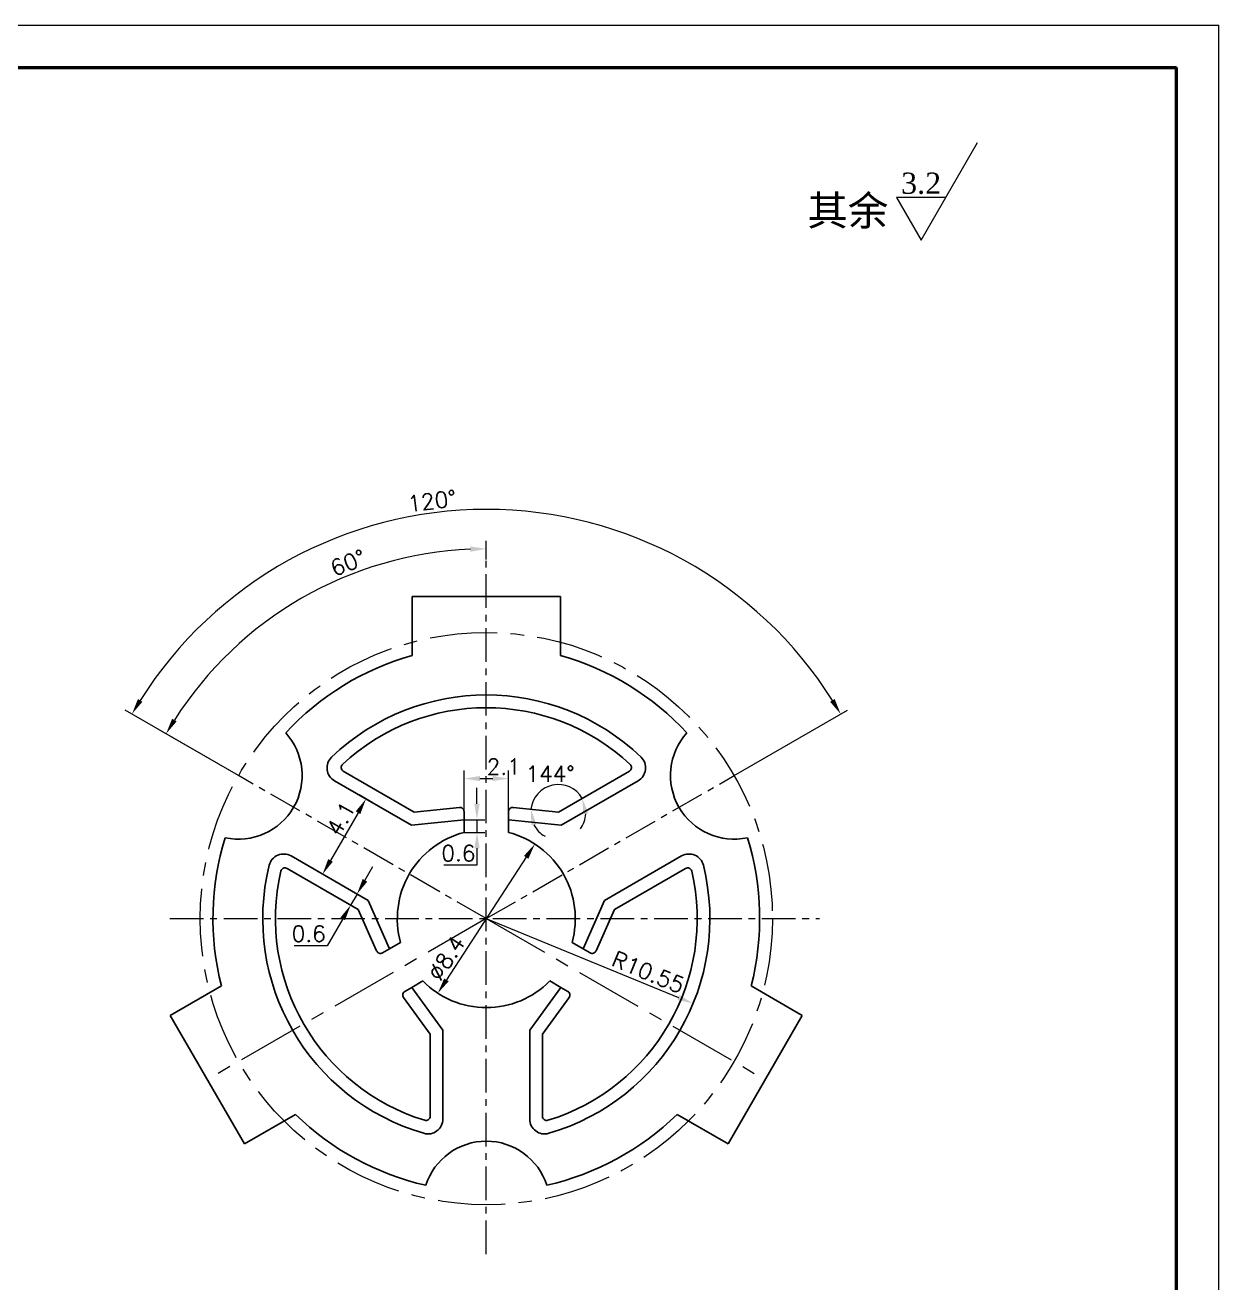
# Model space of a CAD drawing. Header units: millimetres. Extents: x 2517 to 6633, y 792 to 3241.
# Drawn here: x 3787.1 to 3843.5, y 1196.6 to 1255.9 of the extents above; entities that cross this region are included whole.
import ezdxf

# ---------------------------------------------------------------- set-up
doc = ezdxf.new("R2010")
doc.units = ezdxf.units.MM
doc.linetypes.add('CENTER', pattern=[50.8, 31.75, -6.35, 6.35, -6.35])
for name, color, linetype, lineweight in [('中心线', 1, 'CENTER', 9), ('尺寸标注', 2, 'Continuous', 9), ('引导线', 6, 'Continuous', 9), ('文本', 3, 'Continuous', 15), ('粗实线', 9, 'Continuous', 50)]:
    doc.layers.add(name, color=color, linetype=linetype, lineweight=lineweight)
doc.styles.add('st', font='txt.shx')
doc.styles.get("Standard").update_dxf_attribs({"font": 'simfang.ttf'})
doc.dimstyles.new('2st0.3', dxfattribs={"dimscale": 0.3, "dimtxt": 2.5, "dimasz": 2.5, "dimexe": 1.25, "dimexo": 0, "dimtad": 1, "dimtoh": 1, "dimdec": 3, "dimlfac": 0.5, "dimdsep": 46, "dimtxsty": 'st', "dimcen": 0, "dimclrd": 256, "dimclre": 256, "dimclrt": 256, "dimadec": 4, "dimazin": 2, "dimtfac": 1, "dimtdec": 3, "dimtmove": 0, "dimatfit": 1, "dimfxl": 1, "dimlwd": -1, "dimlwe": -1, "dimarcsym": 0})
doc.dimstyles.new('st0.3', dxfattribs={"dimscale": 0.3, "dimtxt": 2.5, "dimasz": 2.5, "dimexe": 1.25, "dimexo": 0, "dimtad": 1, "dimtoh": 1, "dimdec": 3, "dimdsep": 46, "dimtxsty": 'st', "dimcen": 0, "dimclrd": 256, "dimclre": 256, "dimclrt": 256, "dimadec": 4, "dimazin": 2, "dimtfac": 1, "dimtdec": 3, "dimtmove": 0, "dimatfit": 1, "dimfxl": 1, "dimlwd": -1, "dimlwe": -1, "dimarcsym": 0})

# ---------------------------------------------------------------- blocks, each defined once
blk = doc.blocks.new('*D217')
at = {"layer": 'Defpoints', "color": 0, "ltscale": 0.1, "transparency": 16777216}
for p in [(3803.554, 1219.228), (3801.175, 1215.868), (3801.504, 1215.677)]:
    blk.add_point(p, dxfattribs=at)
at = {"layer": '尺寸标注', "ltscale": 0.1, "transparency": 16777216}
for p, q in [((3803.554, 1219.228), (3802.9, 1219.606)), ((3802.85, 1218.769), (3801.55, 1216.517)), ((3801.504, 1215.677), (3800.85, 1216.055))]:
    blk.add_line(p, q, dxfattribs=at)
for points in [[(3802.741, 1218.832), (3802.958, 1218.707), (3803.225, 1219.419)], [(3801.441, 1216.58), (3801.658, 1216.455), (3801.175, 1215.868)]]:
    blk.add_solid(points, dxfattribs=at)
at = {"layer": '尺寸标注', "ltscale": 0.1, "transparency": 16777216, "insert": (3802.043, 1218.498), "char_height": 0.75, "attachment_point": 5, "rotation": 60, "style": 'st'}
blk.add_mtext('4.1', dxfattribs=at)
blk = doc.blocks.new('*D221')
at = {"layer": 'Defpoints', "color": 0, "ltscale": 0.1, "transparency": 16777216}
for p in [(3809.953, 1220.379), (3807.853, 1218.821), (3809.953, 1218.821)]:
    blk.add_point(p, dxfattribs=at)
at = {"layer": '尺寸标注', "ltscale": 0.1, "transparency": 16777216}
for p, q in [((3807.853, 1218.821), (3807.853, 1220.754)), ((3809.953, 1218.821), (3809.953, 1220.754)), ((3808.603, 1220.379), (3809.203, 1220.379))]:
    blk.add_line(p, q, dxfattribs=at)
for points in [[(3808.603, 1220.504), (3808.603, 1220.254), (3807.853, 1220.379)], [(3809.203, 1220.504), (3809.203, 1220.254), (3809.953, 1220.379)]]:
    blk.add_solid(points, dxfattribs=at)
at = {"layer": '尺寸标注', "ltscale": 0.1, "transparency": 16777216, "insert": (3809.726, 1220.941), "char_height": 0.75, "attachment_point": 5, "style": 'st'}
blk.add_mtext('2.1', dxfattribs=at)
blk = doc.blocks.new('*D222')
at = {"layer": 'Defpoints', "color": 0, "ltscale": 0.1, "transparency": 16777216}
for p in [(3802.801, 1214.929), (3803.153, 1214.726), (3802.853, 1214.206)]:
    blk.add_point(p, dxfattribs=at)
at = {"layer": '尺寸标注', "ltscale": 0.1, "transparency": 16777216}
for p, q in [((3803.176, 1215.578), (3803.551, 1216.228)), ((3803.153, 1214.726), (3802.476, 1215.116)), ((3802.801, 1214.929), (3802.501, 1214.409)), ((3802.853, 1214.206), (3802.176, 1214.597)), ((3802.126, 1213.76), (3801.397, 1212.496)), ((3801.397, 1212.496), (3799.834, 1212.496))]:
    blk.add_line(p, q, dxfattribs=at)
for points in [[(3803.068, 1215.641), (3803.284, 1215.516), (3802.801, 1214.929)], [(3802.018, 1213.822), (3802.234, 1213.697), (3802.501, 1214.409)]]:
    blk.add_solid(points, dxfattribs=at)
at = {"layer": '尺寸标注', "ltscale": 0.1, "transparency": 16777216, "insert": (3800.522, 1213.058), "char_height": 0.75, "attachment_point": 5, "style": 'st'}
blk.add_mtext('0.6', dxfattribs=at)
blk = doc.blocks.new('*D223')
at = {"layer": 'Defpoints', "color": 0, "ltscale": 0.1, "transparency": 16777216}
for p in [(3815.653, 1220.73), (3812.573, 1220.067), (3810.174, 1219.02), (3812.303, 1218.796), (3812.303, 1218.796)]:
    blk.add_point(p, dxfattribs=at)
at = {"layer": '尺寸标注', "ltscale": 0.1, "transparency": 16777216}
for start, end in [(30, 174.00001), (207.53393, 241.06786), (322.93215, 356.46607)]:
    blk.add_arc((3812.303, 1218.796), 1.3, start, end, dxfattribs=at)
for points in [[(3813.479, 1218.687), (3813.722, 1218.744), (3813.429, 1219.446)], [(3811.027, 1218.172), (3811.273, 1218.218), (3811.01, 1218.932)]]:
    blk.add_solid(points, dxfattribs=at)
at = {"layer": '尺寸标注', "ltscale": 0.1, "transparency": 16777216, "insert": (3811.912, 1220.598), "char_height": 0.75, "attachment_point": 5, "style": 'st'}
blk.add_mtext('144°', dxfattribs=at)
blk = doc.blocks.new('*D224')
at = {"layer": 'Defpoints', "color": 0, "ltscale": 0.1, "transparency": 16777216}
for p in [(3808.903, 1213.773), (3818.662, 1209.767)]:
    blk.add_point(p, dxfattribs=at)
at = {"layer": '尺寸标注', "ltscale": 0.1, "transparency": 16777216}
blk.add_line((3808.903, 1213.773), (3817.969, 1210.051), dxfattribs=at)
blk.add_solid([(3818.016, 1210.167), (3817.921, 1209.936), (3818.662, 1209.767)], dxfattribs=at)
at = {"layer": '尺寸标注', "ltscale": 0.1, "transparency": 16777216, "insert": (3816.543, 1211.245), "char_height": 0.75, "attachment_point": 5, "rotation": 337.68123, "style": 'st'}
blk.add_mtext('R10.55', dxfattribs=at)
blk = doc.blocks.new('*D225')
at = {"layer": 'Defpoints', "color": 0, "ltscale": 0.1, "transparency": 16777216}
for p in [(3807.853, 1218.44), (3808.462, 1218.44), (3807.853, 1217.84)]:
    blk.add_point(p, dxfattribs=at)
at = {"layer": '尺寸标注', "ltscale": 0.1, "transparency": 16777216}
for p, q in [((3808.462, 1219.19), (3808.462, 1219.94)), ((3807.853, 1218.44), (3808.837, 1218.44)), ((3808.462, 1218.44), (3808.462, 1217.84)), ((3807.853, 1217.84), (3808.837, 1217.84)), ((3808.462, 1217.09), (3808.462, 1216.297)), ((3808.462, 1216.297), (3806.9, 1216.297))]:
    blk.add_line(p, q, dxfattribs=at)
for points in [[(3808.337, 1219.19), (3808.587, 1219.19), (3808.462, 1218.44)], [(3808.337, 1217.09), (3808.587, 1217.09), (3808.462, 1217.84)]]:
    blk.add_solid(points, dxfattribs=at)
at = {"layer": '尺寸标注', "ltscale": 0.1, "transparency": 16777216, "insert": (3807.587, 1216.859), "char_height": 0.75, "attachment_point": 5, "style": 'st'}
blk.add_mtext('0.6', dxfattribs=at)
blk = doc.blocks.new('*D237')
at = {"layer": 'Defpoints', "color": 0, "ltscale": 0.1, "transparency": 16777216}
for p in [(3808.903, 1230.714), (3797.687, 1227.139), (3797.212, 1220.523), (3808.903, 1213.773), (3808.903, 1197.948)]:
    blk.add_point(p, dxfattribs=at)
at = {"layer": '尺寸标注', "ltscale": 0.1, "transparency": 16777216}
for p, q in [((3808.903, 1230.714), (3808.903, 1231.596)), ((3797.212, 1220.523), (3793.467, 1222.685))]:
    blk.add_line(p, q, dxfattribs=at)
blk.add_arc((3808.903, 1213.773), 17.448, 92.46297, 147.53703, dxfattribs=at)
for points in [[(3808.15, 1231.33), (3808.156, 1231.08), (3808.903, 1231.221)], [(3794.288, 1223.074), (3794.074, 1223.203), (3793.792, 1222.497)]]:
    blk.add_solid(points, dxfattribs=at)
at = {"layer": '尺寸标注', "ltscale": 0.1, "transparency": 16777216, "insert": (3802.376, 1230.56), "char_height": 0.75, "attachment_point": 5, "rotation": 21.24731, "style": 'st'}
blk.add_mtext('60°', dxfattribs=at)
blk = doc.blocks.new('*D238')
at = {"layer": 'Defpoints', "color": 0, "ltscale": 0.1, "transparency": 16777216}
for p in [(3815.506, 1231.916), (3797.212, 1220.523), (3820.594, 1220.523), (3808.903, 1213.773), (3808.903, 1213.773)]:
    blk.add_point(p, dxfattribs=at)
at = {"layer": '尺寸标注', "ltscale": 0.1, "transparency": 16777216}
for p, q in [((3797.212, 1220.523), (3791.857, 1223.614)), ((3820.594, 1220.523), (3825.949, 1223.614))]:
    blk.add_line(p, q, dxfattribs=at)
blk.add_arc((3808.903, 1213.773), 19.308, 32.22577, 147.77423, dxfattribs=at)
for points in [[(3792.676, 1224.004), (3792.462, 1224.134), (3792.182, 1223.427)], [(3825.343, 1224.134), (3825.129, 1224.004), (3825.624, 1223.427)]]:
    blk.add_solid(points, dxfattribs=at)
at = {"layer": '尺寸标注', "ltscale": 0.1, "transparency": 16777216, "insert": (3806.336, 1233.477), "char_height": 0.75, "attachment_point": 5, "rotation": 7.4228, "style": 'st'}
blk.add_mtext('120°', dxfattribs=at)
blk = doc.blocks.new('*D247')
at = {"layer": 'Defpoints', "color": 0, "ltscale": 0.1, "transparency": 16777216}
for p in [(3811.194, 1217.293), (3806.612, 1210.253)]:
    blk.add_point(p, dxfattribs=at)
at = {"layer": '尺寸标注', "ltscale": 0.1, "transparency": 16777216}
blk.add_line((3810.785, 1216.665), (3807.021, 1210.881), dxfattribs=at)
for points in [[(3810.68, 1216.733), (3810.889, 1216.596), (3811.194, 1217.293)], [(3806.916, 1210.95), (3807.126, 1210.813), (3806.612, 1210.253)]]:
    blk.add_solid(points, dxfattribs=at)
at = {"layer": '尺寸标注', "ltscale": 0.1, "transparency": 16777216, "insert": (3807.02, 1211.91), "char_height": 0.75, "attachment_point": 5, "rotation": 56.94369, "style": 'st'}
blk.add_mtext('∅8.4', dxfattribs=at)

msp = doc.modelspace()

# ---------------------------------------------------------------- linework, layer by layer
at = {"color": 7, "linetype": 'Continuous', "lineweight": 25}
for p, q in [((3805.4028, 1228.973), (3805.4028, 1226.1891)), ((3812.4028, 1228.973), (3805.4028, 1228.973)), ((3812.4028, 1228.973), (3812.4028, 1226.1891)), ((3805.5029, 1218.7959), (3802.1529, 1220.73)), ((3815.6528, 1220.73), (3812.3028, 1218.7959)), ((3801.7367, 1220.2775), (3805.3717, 1218.1788)), ((3812.434, 1218.1788), (3816.069, 1220.2775)), ((3807.6319, 1219.0197), (3805.5029, 1218.7959)), ((3807.7778, 1218.9596), (3807.7867, 1218.9694)), ((3807.8528, 1218.4396), (3807.8528, 1218.8208)), ((3809.9528, 1218.8208), (3809.9528, 1218.4396)), ((3812.3028, 1218.7959), (3810.1738, 1219.0197)), ((3805.3717, 1218.1788), (3807.8528, 1218.4396)), ((3807.8528, 1217.8396), (3807.8528, 1218.4396)), ((3809.9528, 1218.4396), (3812.434, 1218.1788)), ((3809.9528, 1218.4396), (3809.9528, 1217.8396)), ((3803.3217, 1214.6281), (3799.6867, 1216.7268)), ((3818.119, 1216.7268), (3814.484, 1214.6281)), ((3799.5029, 1216.1401), (3802.8529, 1214.206)), ((3814.9528, 1214.206), (3818.3028, 1216.1401)), ((3802.8529, 1214.206), (3803.7236, 1212.2503)), ((3804.3364, 1212.349), (3803.3217, 1214.6281)), ((3814.484, 1214.6281), (3813.4693, 1212.349)), ((3814.0821, 1212.2503), (3814.9528, 1214.206)), ((3804.0063, 1212.1584), (3804.3364, 1212.349)), ((3804.3364, 1212.349), (3804.856, 1212.649)), ((3812.9497, 1212.649), (3813.4693, 1212.349)), ((3813.4693, 1212.349), (3813.7994, 1212.1584)), ((3793.9893, 1209.2041), (3796.4002, 1210.596)), ((3805.3864, 1210.5304), (3805.0563, 1210.3398)), ((3805.906, 1210.8304), (3805.3864, 1210.5304)), ((3806.8528, 1208.512), (3805.3864, 1210.5304)), ((3812.4193, 1210.5304), (3810.9528, 1208.512)), ((3812.4193, 1210.5304), (3811.8997, 1210.8304)), ((3812.7494, 1210.3398), (3812.4193, 1210.5304)), ((3823.8164, 1209.2041), (3821.4055, 1210.596)), ((3804.9945, 1210.049), (3806.2528, 1208.317)), ((3811.5528, 1208.317), (3812.8112, 1210.049)), ((3793.9893, 1209.2041), (3797.4893, 1203.1419)), ((3820.3164, 1203.1419), (3823.8164, 1209.2041)), ((3806.2528, 1208.317), (3806.2528, 1204.4488)), ((3806.8528, 1204.3147), (3806.8528, 1208.512)), ((3810.9528, 1208.512), (3810.9528, 1204.3147)), ((3811.5528, 1204.4488), (3811.5528, 1208.317)), ((3797.4893, 1203.1419), (3799.9002, 1204.5338)), ((3820.3164, 1203.1419), (3817.9055, 1204.5338))]:
    msp.add_line(p, q, dxfattribs=at)
for centre, radius, start, end in [((3808.9028, 1213.773), 12.9, 105.7427, 137.211499), ((3808.9028, 1213.773), 12.9, 42.788501, 74.2573), ((3808.9028, 1213.773), 10.55, 46.211737, 133.788263), ((3808.9028, 1213.773), 9.95, 46.996165, 133.003835), ((3797.2115, 1220.523), 3, 257.858463, 42.141537), ((3820.5942, 1220.523), 3, 137.858463, 282.141537), ((3802.0867, 1220.8837), 0.7, 133.788263, 240), ((3815.719, 1220.8837), 0.7, 300, 46.211737), ((3802.2529, 1220.9032), 0.2, 133.003835, 240), ((3815.5528, 1220.9032), 0.2, 300, 46.996165), ((3807.6528, 1218.8208), 0.2, 48, 96), ((3807.6528, 1218.8208), 0.2, 0, 48), ((3810.1528, 1218.8208), 0.2, 132, 180), ((3810.1528, 1218.8208), 0.2, 84, 132), ((3808.9028, 1213.773), 4.2, 104.477512, 195.522488), ((3808.9028, 1213.773), 4.2, 344.477512, 75.522488), ((3808.9028, 1213.773), 12.9, 162.788501, 194.2573), ((3808.9028, 1213.773), 12.9, 345.7427, 17.211499), ((3799.3367, 1216.1206), 0.7, 60, 166.211737), ((3818.469, 1216.1206), 0.7, 13.788263, 120), ((3808.9028, 1213.773), 10.55, 166.211737, 253.788263), ((3808.9028, 1213.773), 9.95, 166.996165, 253.003835), ((3799.4029, 1215.9669), 0.2, 60, 166.996165), ((3808.9028, 1213.773), 9.95, 286.996165, 13.003835), ((3808.9028, 1213.773), 10.55, 286.211737, 13.788263), ((3818.4028, 1215.9669), 0.2, 13.003835, 120), ((3803.9063, 1212.3316), 0.2, 204, 252), ((3803.9063, 1212.3316), 0.2, 252, 300), ((3813.8994, 1212.3316), 0.2, 240, 288), ((3813.8994, 1212.3316), 0.2, 288, 336), ((3808.9028, 1213.773), 4.2, 224.477512, 315.522488), ((3805.1563, 1210.1666), 0.2, 168, 216), ((3805.1563, 1210.1666), 0.2, 120, 168), ((3812.6494, 1210.1666), 0.2, 12, 60), ((3812.6494, 1210.1666), 0.2, 324, 12), ((3808.9028, 1213.773), 12.9, 225.7427, 257.211499), ((3806.1528, 1204.3147), 0.7, 253.788263, 0), ((3806.0528, 1204.4488), 0.2, 253.003835, 360), ((3811.6528, 1204.3147), 0.7, 180, 286.211737), ((3811.7528, 1204.4488), 0.2, 180, 286.996165), ((3808.9028, 1213.773), 12.9, 282.788501, 314.2573), ((3808.9028, 1200.273), 3, 17.858463, 162.141537)]:
    msp.add_arc(centre, radius, start, end, dxfattribs=at)
at = {"layer": '中心线', "ltscale": 0.05}
for p, q in [((3808.9028, 1197.9482), (3808.9028, 1230.7138)), ((3808.9028, 1213.773), (3797.2115, 1220.523)), ((3808.9028, 1213.773), (3820.5942, 1220.523)), ((3793.97, 1213.773), (3824.6202, 1213.773))]:
    msp.add_line(p, q, dxfattribs=at)
at = {"layer": '中心线', "ltscale": 0.1}
for q in [(3795.7393, 1206.173), (3822.0664, 1206.173)]:
    msp.add_line((3808.9028, 1213.773), q, dxfattribs=at)
msp.add_circle((3808.9028, 1213.773), 13.5, dxfattribs=at)
at = {"layer": '引导线'}
for p in [(3675.473, 1255.9254), (3843.473, 1137.1254)]:
    msp.add_line(p, (3843.473, 1255.9254), dxfattribs=at)
at = {"layer": '文本'}
for p, q in [((3829.4178, 1245.775), (3832.0782, 1250.383)), ((3830.5817, 1247.791), (3828.2539, 1247.791)), ((3828.2539, 1247.791), (3829.4178, 1245.775))]:
    msp.add_line(p, q, dxfattribs=at)
at = {"layer": '粗实线'}
for p in [(3685.473, 1253.9254), (3841.473, 1139.1254)]:
    msp.add_line(p, (3841.473, 1253.9254), dxfattribs=at)

# ---------------------------------------------------------------- texts
at = {"layer": '文本'}
for s, insert, char_height, width, attachment_point in [('{\\fTimes New Roman|b0|i0|c0|p18;3.2}', (3828.4774, 1248.9689), 1, 5.84, 1), ('其余', (3825.9653, 1246.3211), 1.4, 25.27192, 8)]:
    msp.add_mtext(s, dxfattribs=dict(at, insert=insert, char_height=char_height, width=width, attachment_point=attachment_point))

# ---------------------------------------------------------------- dimensions: what is measured, and where the dimension line sits
at = {"layer": '尺寸标注', "ltscale": 0.1}
for base, line1, line2, dimstyle, picture, middle in [((3815.5065, 1231.9163), ((3808.9028, 1213.773), (3797.2115, 1220.523)), ((3808.9028, 1213.773), (3820.5942, 1220.523)), '2st0.3', '*D238', (3806.4085, 1232.9189)), ((3797.68719, 1227.1393), ((3808.90285, 1197.94816), (3808.90285, 1230.71378)), ((3808.90285, 1213.773), (3797.21151, 1220.523)), '2st0.3', '*D237', (3802.57962, 1230.03541)), ((3812.57311, 1220.06745), ((3815.65281, 1220.73004), (3812.30284, 1218.79594)), ((3812.30284, 1218.79594), (3810.17376, 1219.01972)), 'st0.3', '*D223', (3811.91175, 1220.03563))]:
    dim = msp.add_angular_dim_2l(base=base, line1=line1, line2=line2, dimstyle=dimstyle, dxfattribs=at)
    dim.commit()
    dim.dimension.update_dxf_attribs({"geometry": picture, "text_midpoint": middle, "dimtype": 162})
dim = msp.add_linear_dim(base=(3809.9528, 1220.3786), p1=(3807.8528, 1218.8208), p2=(3809.9528, 1218.8208), dimstyle='st0.3', dxfattribs=at)
dim.commit()
dim.dimension.update_dxf_attribs({"geometry": '*D221', "text_midpoint": (3809.7263, 1220.3786), "dimtype": 160})
for base, p1, p2, angle, picture, middle, dimtype in [((3801.1745, 1215.8678), (3803.5542, 1219.2282), (3801.5042, 1215.6775), 240, '*D217', (3802.5304, 1218.2163), 161), ((3808.4624, 1218.4396), (3807.8528, 1217.8396), (3807.8528, 1218.4396), 90, '*D225', (3807.5874, 1216.2966), 160), ((3802.8011, 1214.9287), (3802.8529, 1214.206), (3803.1529, 1214.7256), 60.000003, '*D222', (3800.5215, 1212.4959), 161)]:
    dim = msp.add_linear_dim(base=base, p1=p1, p2=p2, angle=angle, dimstyle='st0.3', dxfattribs=at)
    dim.commit()
    dim.dimension.update_dxf_attribs({"geometry": picture, "text_midpoint": middle, "dimtype": dimtype})
dim = msp.add_diameter_dim_2p(p1=(3811.1938, 1217.2932), p2=(3806.6119, 1210.2528), dimstyle='st0.3', dxfattribs=at)
dim.commit()
dim.dimension.update_dxf_attribs({"geometry": '*D247', "text_midpoint": (3807.491, 1211.6036), "dimtype": 163})
dim = msp.add_radius_dim(center=(3808.9028, 1213.773), mpoint=(3818.6625, 1209.7665), dimstyle='st0.3', dxfattribs=at)
dim.commit()
dim.dimension.update_dxf_attribs({"geometry": '*D224', "text_midpoint": (3816.3295, 1210.7243), "dimtype": 164})

doc.saveas('drawing.dxf')
